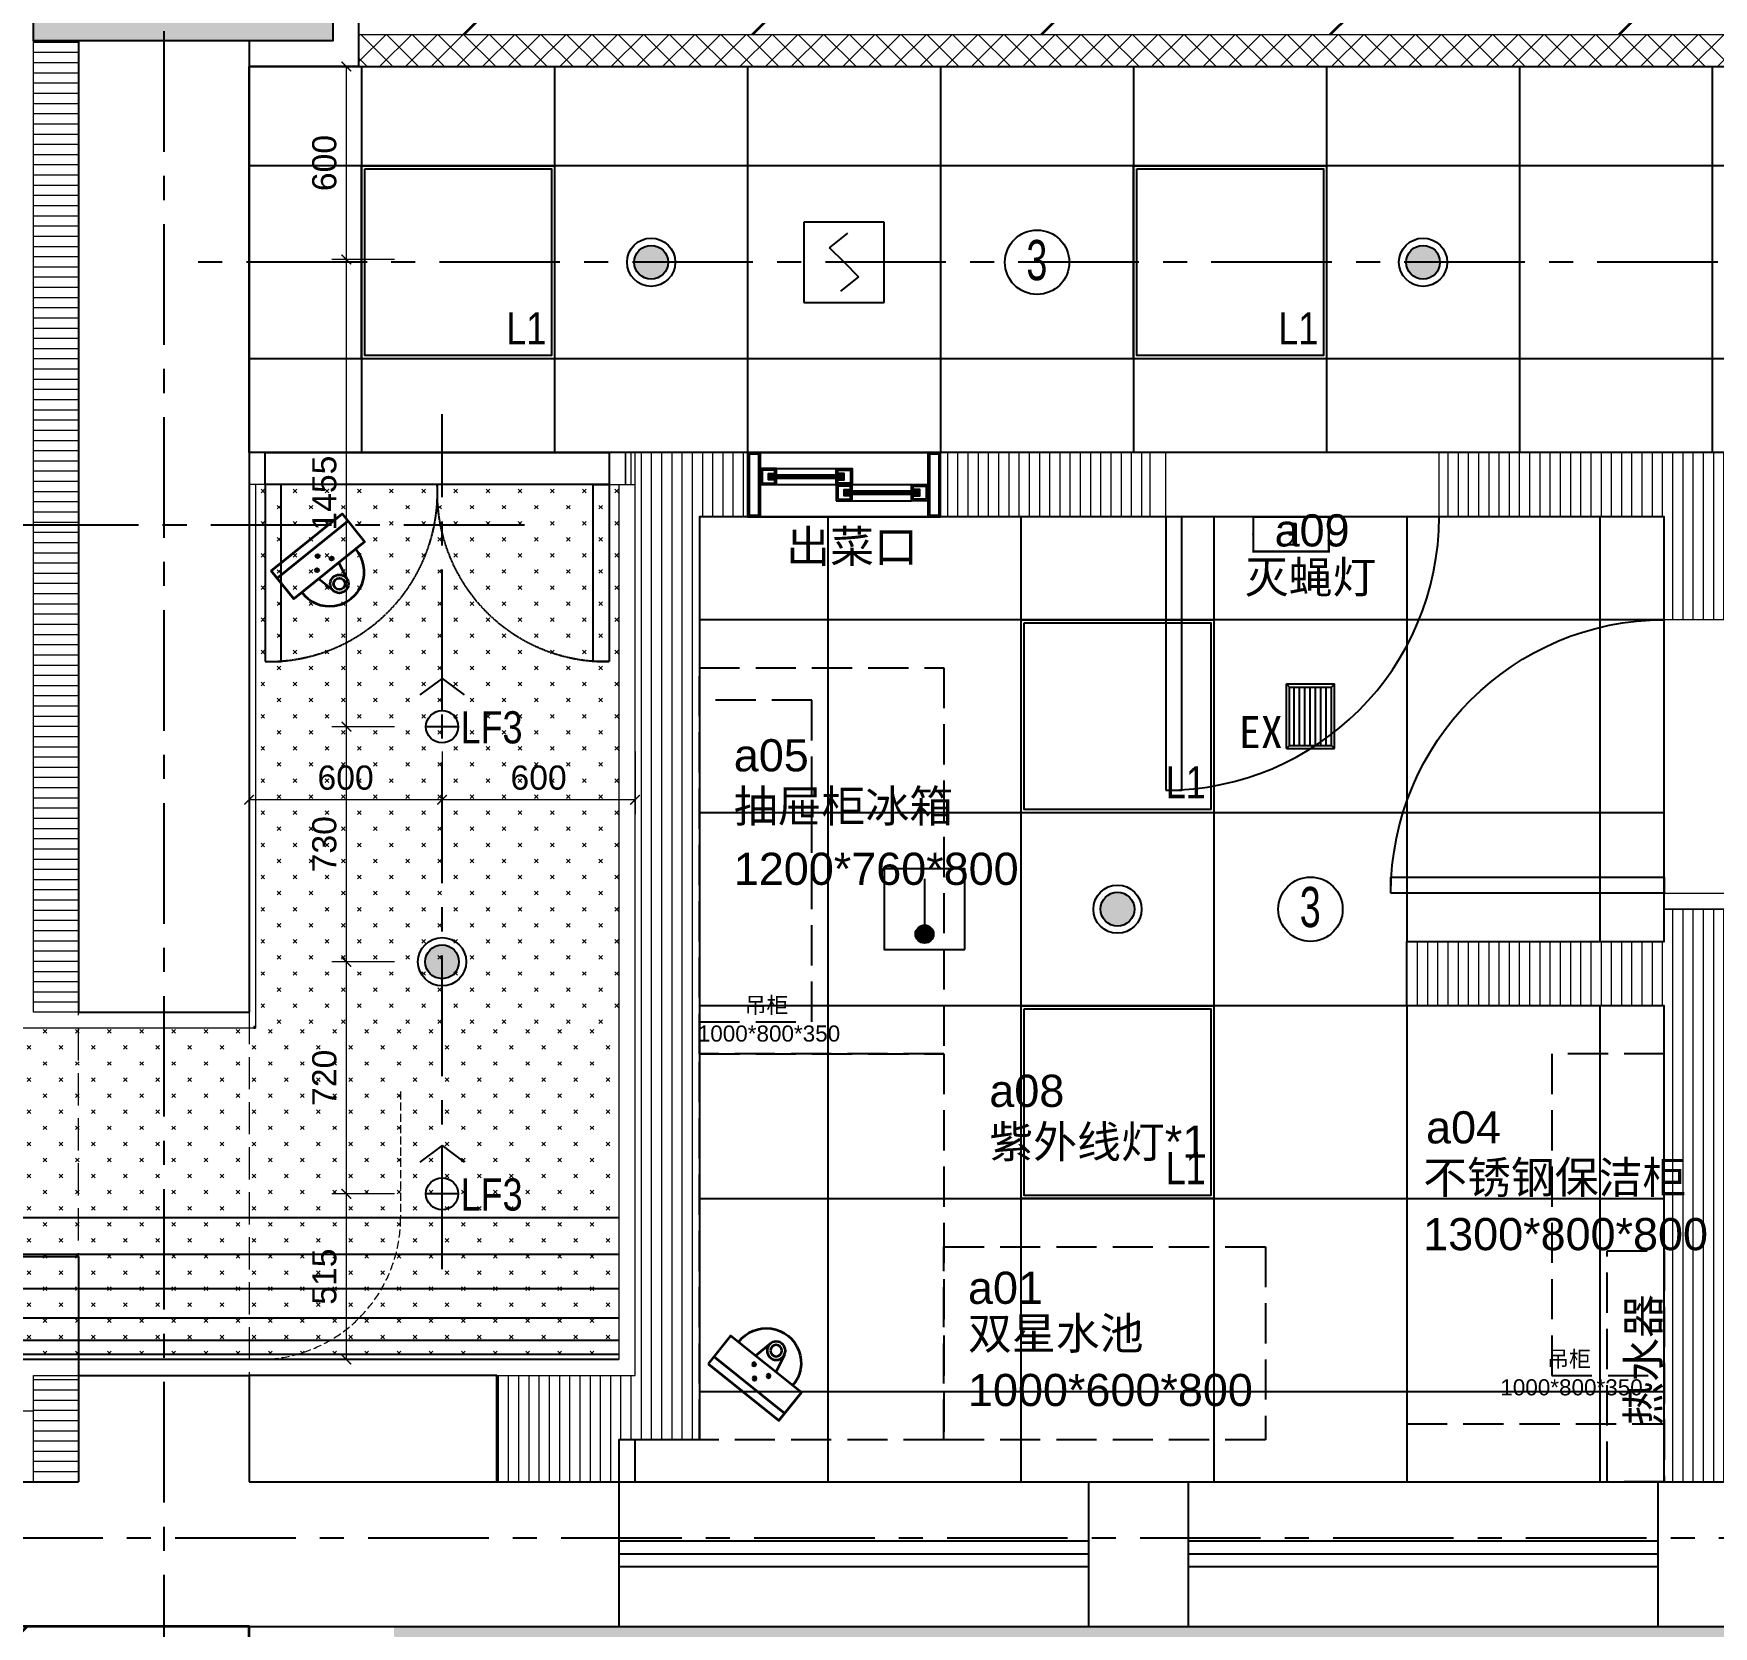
# Model space of a CAD drawing. Header units: millimetres. Extents: x -6033 to 120673, y -4970 to 90533.
# Drawn here: x 65960 to 71183, y 65940 to 70893 of the extents above; entities that cross this region are included whole.
import ezdxf
from ezdxf.enums import TextEntityAlignment as Align

# ---------------------------------------------------------------- set-up
doc = ezdxf.new("R2010")
doc.units = ezdxf.units.MM
for name, pattern in [('I-AR$0$CENTER', [2, 1.25, -0.25, 0.25, -0.25]), ('I-CEILING$0$CENTER', [2, 1.25, -0.25, 0.25, -0.25]), ('I-CEILING$0$DASH', [0.35, 0.25, -0.1]), ('I-PLAN$0$ACAD_ISO02W100', [15, 12, -3]), ('I-PLAN$0$CENTER', [2, 1.25, -0.25, 0.25, -0.25]), ('I-PLAN$0$DASH', [0.35, 0.25, -0.1]), ('I-PLAN$0$I-PLAN$0$DASH', [0.35, 0.25, -0.1])]:
    doc.linetypes.add(name, pattern=pattern)
doc.layers.get('DefPoints').update_dxf_attribs({"color": 250})
for name, color, linetype, lineweight in [('_ACM-A-ANNO-DIMS-b', 2, 'Continuous', 18), ('I-AR$0$GZET_COL_GRID_1-200_轴线', 8, 'I-AR$0$CENTER', 25), ('I-AR$0$I-SCOPE', 252, 'Continuous', 35), ('I-CEILING$0$_ACM-A-DETL', 7, 'Continuous', 9), ('I-CEILING$0$_ACM-A-HACH', 251, 'Continuous', 9), ('I-CEILING$0$_ACM-E-EQMT-SECT', 3, 'Continuous', 35), ('I-PLAN$0$_ACM-A-WALL-HACH', 251, 'Continuous', 9), ('I-PLAN$0$I-PL-WALL-FHINISH', 73, 'Continuous', 13), ('I-PLAN$0$I-WALL', 6, 'Continuous', 13)]:
    doc.layers.add(name, color=color, linetype=linetype, lineweight=lineweight)
for name, color, linetype in [('I-AR$0$1-窗', 2, 'Continuous'), ('I-AR$0$9-填充', 8, 'Continuous'), ('I-AR$0$A-LOL061W1', 252, 'Continuous'), ('I-AR$0$D-BASE-INTWALL', 1, 'Continuous'), ('I-AR$0$D-BASE-WALL', 4, 'Continuous'), ('I-AR$0$I-stairs', 2, 'Continuous'), ('I-CEILING$0$0-LIGHT-RC', 1, 'Continuous'), ('I-CEILING$0$0-LIGHT-TXT', 90, 'Continuous'), ('I-CEILING$0$EQUIP-消防', 3, 'Continuous'), ('I-CEILING$0$EQUIP_喷头', 90, 'Continuous'), ('I-CEILING$0$I-GRID', 252, 'I-CEILING$0$CENTER'), ('I-CEILING$0$I-RCP', 2, 'Continuous'), ('I-CEILING$0$I-RCP-AIR', 64, 'Continuous'), ('I-CEILING$0$I-RCP-REF', 3, 'Continuous'), ('I-CEILING$0$RC-Hatch【天花填充】', 251, 'Continuous'), ('I-PLAN$0$I-GRID', 252, 'I-PLAN$0$CENTER'), ('I-PLAN$0$I-PL-FURN', 1, 'I-PLAN$0$DASH'), ('I-PLAN$0$I-PLAN$0$I-PL-FURN', 1, 'I-PLAN$0$I-PLAN$0$DASH'), ('I-PLAN$0$I—平面—门', 1, 'Continuous'), ('I-PLAN$0$L-ELEV-MARK', 253, 'Continuous')]:
    doc.layers.add(name, color=color, linetype=linetype)
doc.styles.add('_ACM-G-NOTES', font='arial.ttf')
doc.styles.add('I-CEILING$0$1层应急疏散照明平面图$0$_TEL_DIM', font='SIMPLEX', dxfattribs={"width": 0.8, "height": 3.5, "bigfont": 'HZTXT'})
doc.styles.add('I-CEILING$0$_TEL_ATTDEF', font='GBENOR', dxfattribs={"width": 0.8, "height": 3, "bigfont": 'GBCBIG'})
doc.styles.add('I-CEILING$0$hztxt', font='ROS.shx', dxfattribs={"width": 0.7, "bigfont": 'HZTXT.shx'})
doc.styles.add('I-CEILING$0$I-CEILING$0$ar', font='arial.ttf', dxfattribs={"width": 0.8})
doc.styles.add('I-CEILING$0$Standard', font='arial.ttf')
doc.styles.add('I-CEILING$0$黑体', font='simhei.ttf', dxfattribs={"height": 600})
doc.styles.add('I-PLAN$0$Arial', font='ARIALUNI.ttf')
doc.styles.add('I-PLAN$0$I-PLAN$0$Arial', font='ARIALUNI.ttf')
doc.dimstyles.new('_ACM-DIM-A_30', dxfattribs={"dimscale": 30, "dimtxt": 2.5, "dimasz": 1, "dimexe": 1.5, "dimexo": 1, "dimgap": 1, "dimtad": 1, "dimdec": 0, "dimrnd": 5, "dimzin": 1, "dimdsep": 46, "dimtxsty": '_ACM-G-NOTES', "dimblk": 'ARCHTICK', "dimcen": 2.5, "dimclrd": 256, "dimclre": 256, "dimclrt": 256, "dimadec": 3, "dimazin": 0, "dimtfac": 1, "dimtdec": 0, "dimtix": 1, "dimtmove": 0, "dimatfit": 3, "dimldrblk": 'DOTSMALL', "dimfxl": 5, "dimfxlon": 1, "dimlwd": 18, "dimlwe": 18, "dimarcsym": 0})

# ---------------------------------------------------------------- blocks, each defined once
blk = doc.blocks.new('I-AR$0$chuanghu1')
for p, q in [((0, 3230), (450, 3230)), ((0, 1770), (450, 1770)), ((0, 1460), (450, 1460)), ((0, 0), (450, 0))]:
    blk.add_line(p, q)
at = {"layer": 'I-AR$0$1-窗'}
for p, q in [((185, 3230), (185, 1770)), ((225, 3230), (225, 1770)), ((265, 3230), (265, 1770)), ((185, 1460), (185, 0)), ((225, 1460), (225, 0)), ((265, 1460), (265, 0))]:
    blk.add_line(p, q, dxfattribs=at)
blk = doc.blocks.new('I-AR$0$海龙_1211170131')
at = {"layer": 'I-AR$0$GZET_COL_GRID_1-200_轴线', "ltscale": 300}
for p, q in [((66140, 86275), (66140, 59995)), ((-2225, 65990), (116415, 65990))]:
    blk.add_line(p, q, dxfattribs=at)
blk = doc.blocks.new('I-AR')
at = {"layer": 'I-AR$0$9-填充'}
h = blk.add_hatch(dxfattribs=at)
h.set_pattern_fill('GRASS', color=256, scale=20)
h.set_pattern_definition([(90, (-273251.65, 190733.45), (-359.21024, 359.21024), [95.25, -623.1705]), (45, (-273251.65, 190733.45), (-359.21024, 359.21024), [95.25, -412.75]), (135, (-273251.65, 190733.45), (-359.21024, -359.21024), [95.25, -412.75])])
edge = h.paths.add_edge_path()
edge.add_line((96200, 65940), (67080, 65940))
edge.add_line((67080, 65940), (67098.6, 65404.4))
edge.add_arc((66800.6, 58350.8), 7059.9, 59.55584, 87.58101, ccw=False)
edge.add_arc((66906.5, 58690.4), 6713.9, -7.21528, 58.86646, ccw=False)
edge.add_arc((66662.1, 58632.8), 6949.7, 311.20338, 353.50924, ccw=False)
edge.add_line((71240.1, 53404), (71240.1, 51864.2))
edge.add_arc((67179.4, 51841.1), 4060.7, -50.8069, 0.3254, ccw=False)
edge.add_arc((73234.3, 55945.4), 8047, 244.30739, 262.38101)
edge.add_arc((72594.4, 52652.3), 4702.3, 264.7896, 298.7985)
edge.add_arc((72620.9, 53741.8), 5670.9, 293.2518, 330.6093)
edge.add_arc((73250.8, 52752), 4669.2, 337.4147, 357.6495)
edge.add_arc((84681.6, 51782.8), 6810, 142.38646, 173.4424, ccw=False)
edge.add_arc((84374.3, 52142.9), 6347.7, 93.15543, 143.26832, ccw=False)
edge.add_arc((84659, 52466.3), 6047.9, 43.87324, 96.0179, ccw=False)
edge.add_arc((84453.3, 51889.9), 6601.3, -39.79964, 46.24277, ccw=False)
edge.add_arc((81977.6, 54545.9), 10213.6, 299.35774, 317.64212, ccw=False)
edge.add_arc((89994.8, 40495.1), 5964.1, 120.30887, 149.04958)
edge.add_arc((87881.4, 41845.8), 3457.6, 150.2341, 180.1544)
edge.add_arc((85724.1, 42303.9), 1381.8, 199.7699, 246.5201)
edge.add_arc((82877.2, 37779.2), 3985.3, -35.3096, 54.8164, ccw=False)
edge.add_arc((80299.1, 40760.9), 7869.3, 301.87336, 317.80806, ccw=False)
edge.add_arc((84638.8, 33541.6), 567.3, 108.97, 192.3597)
edge.add_arc((84831.7, 33583.9), 764.8, 192.3597, 228.2217)
edge.add_arc((87824.9, 35942), 4565.6, 219.8972, 247.6208)
edge.add_arc((89768.5, 40705.2), 9710.1, 247.71727, 260.93678)
edge.add_arc((85123.5, 20762.4), 10812.5, 51.71832, 73.25432, ccw=False)
edge.add_arc((87587.8, 24098.7), 6668.2, 6.6977, 50.5793, ccw=False)
edge.add_line((94210.5, 24876.4), (96200, 24876.4))
edge.add_line((96200, 24876.4), (96200, 65940))
h.paths.add_polyline_path([(79188.2, 58194.7), (76733.9, 58362.1), (76901.3, 60816.4), (79355.6, 60649)], flags=16)
h.paths.add_polyline_path([(78974.4, 58439.8), (76979, 58575.9), (77115.1, 60571.3), (79110.5, 60435.2)], flags=0)
at = {"layer": 'I-AR$0$A-LOL061W1'}
blk.add_hatch(color=256, dxfattribs=at).paths.add_polyline_path([(66630, 70870), (66890, 70870), (66890, 71570), (66630, 71570), (66100, 71570), (65960, 71570), (65960, 70870), (66100, 70870)])
at = {"layer": 'I-AR$0$I-SCOPE'}
h = blk.add_hatch(dxfattribs=at)
h.set_pattern_fill('ANSI31', color=256, scale=200)
h.paths.add_polyline_path([(63300, 72640), (66630, 72640), (66630, 70889.4), (90600, 70890), (90600, 66390), (96650, 66390), (96650, 24876.4), (18340, 24876.4), (18340, 66390), (48090, 66390), (48090, 72640), (51400, 72640), (51400, 72649.9), (52869.5, 72649.9), (52869.5, 72640), (55240, 72640), (55240, 72790), (59460, 72790), (59460, 72640), (61830.5, 72640), (61830.5, 72649.9), (63300, 72649.9)], flags=16)
h.paths.add_polyline_path([(7330, 0), (7330, -1770), (11180, -1770), (11180, 0), (18450, 0), (18450, 2900), (27550, 2900), (27550, 18090), (37037.3, 18090), (37037.3, 17350), (96200, 17350), (96200, 18120), (114640, 18120), (114640, 84500), (0, 84500), (0, 0)])
h = blk.add_hatch(dxfattribs=at)
h.set_pattern_fill('ANSI31', color=256, scale=200)
h.paths.add_polyline_path([(63815, 63540), (65135, 63540), (65135, 62410), (66630, 62410), (66630, 65940), (63815, 65940)])
at = {"layer": 'I-AR$0$D-BASE-INTWALL'}
blk.add_lwpolyline([(66630, 71650), (66970, 71650), (66970, 70790), (66630, 70790)], dxfattribs=at)
at = {"layer": 'I-AR$0$D-BASE-WALL'}
for p, q in [((66100, 70870), (66100, 67850)), ((66630, 70870), (66100, 70870)), ((66630, 70870), (66630, 67850)), ((66100, 67850), (66630, 67850)), ((66100, 66720), (66630, 66720)), ((66100, 66720), (66100, 66390)), ((67400, 66720), (66630, 66720)), ((66630, 66720), (66630, 66390)), ((67400, 66390), (67400, 66720)), ((64615, 66390), (66100, 66390)), ((66630, 66390), (96120, 66390)), ((64615, 65940), (96200, 65940)), ((66630, 65940), (66630, 62410))]:
    blk.add_line(p, q, dxfattribs=at)
for points in [[(66100, 70870), (65960, 70870), (65960, 71570), (66100, 71570)], [(66630, 71570), (66890, 71570), (66890, 70870), (66630, 70870)]]:
    blk.add_lwpolyline(points, dxfattribs=at)
at = {"layer": 'I-AR$0$I-SCOPE'}
blk.add_lwpolyline([(63815, 63540), (65135, 63540), (65135, 62410), (66630, 62410), (66630, 65940), (63815, 65940)], close=True, dxfattribs=at)
at = {"layer": 'I-AR$0$I-stairs'}
blk.add_line((48630, 67090), (66100, 67090), dxfattribs=at)
blk.add_lwpolyline([(66100, 67090), (66100, 66720)], dxfattribs=at)
at = {"layer": 'I-AR$0$D-BASE-WALL', "rotation": 270}
blk.add_blockref('I-AR$0$chuanghu1', (67780, 66390), dxfattribs=at)
at = {"layer": 'I-AR$0$GZET_COL_GRID_1-200_轴线'}
blk.add_blockref('I-AR$0$海龙_1211170131', (225, 225), dxfattribs=at)
blk = doc.blocks.new('I-PLAN$0$A$C3849a8ba')
at = {"layer": 'I-PLAN$0$I-PL-WALL-FHINISH'}
blk.add_lwpolyline([(0, -200), (50, -200), (50, 0), (0, 0)], close=True, dxfattribs=at)
at = {"layer": 'I-PLAN$0$I—平面—门'}
blk.add_lwpolyline([(50, -1050), (100, -1050), (100, -200), (50, -200)], close=True, dxfattribs=at)
at = {"layer": 'I-PLAN$0$L-ELEV-MARK'}
blk.add_arc((50, -200), 850, 270, 0, dxfattribs=at)
blk = doc.blocks.new('I-PLAN$0$K_0106232141')
at = {"layer": 'I-PLAN$0$I-PL-FURN', "linetype": 'ByBlock', "ltscale": 62}
h = blk.add_hatch(dxfattribs=at)
h.set_pattern_fill('玻璃截面', color=8, scale=10)
h.set_pattern_definition([(135.545657, (-1830, -77.47619), (-539.999994128, 530.00000522), [7.07139, -1477.92019]), (45, (-1840, -77.476), (20, 10), [7.00372, -21.28055]), (135.545657, (-1840, -77.47619), (-539.999994128, 530.00000522), [7.07139, -1477.92019]), (45, (-1850, -77.476), (20, 10), [7.00372, -21.28055])])
h.paths.add_polyline_path([(-224, -80), (-11, -80), (-10, -79), (-10, -71), (-11, -70), (-224, -70), (-225, -71), (-225, -79)])
h = blk.add_hatch(dxfattribs=at)
h.set_pattern_fill('玻璃截面', color=8, scale=10)
h.set_pattern_definition([(135.545657, (-1595, -127.47619), (-539.999994128, 530.00000522), [7.07139, -1477.92019]), (45, (-1605, -127.476), (20, 10), [7.00372, -21.28055]), (135.545657, (-1605, -127.47619), (-539.999994128, 530.00000522), [7.07139, -1477.92019]), (45, (-1615, -127.476), (20, 10), [7.00372, -21.28055])])
h.paths.add_polyline_path([(11, -130), (224, -130), (225, -129), (225, -121), (224, -120), (11, -120), (10, -121), (10, -129)])
at = {"layer": 'I-PLAN$0$I-PL-FURN', "color": 8, "linetype": 'ByBlock', "ltscale": 62}
for p, q in [((-260, 0), (260, 0)), ((-210, -50), (-25, -50)), ((-225, -80), (-230, -70)), ((-230, -80), (-225, -70)), ((-225, -71), (-10, -71)), ((-225, -79), (-10, -79)), ((-210, -100), (-25, -100)), ((-5, -80), (-10, -70)), ((-10, -80), (-5, -70)), ((25, -100), (210, -100)), ((10, -130), (5, -120)), ((5, -130), (10, -120)), ((10, -121), (225, -121)), ((10, -129), (225, -129)), ((25, -150), (210, -150)), ((230, -130), (225, -120)), ((225, -130), (230, -120)), ((-260, -200), (260, -200))]:
    blk.add_line(p, q, dxfattribs=at)
for points in [[(-300, -200), (-260, -200), (-260, 0), (-300, 0)], [(-295, -195), (-265, -195), (-265, -5), (-295, -5)], [(-260, -100), (-210, -100), (-210, -80), (-230, -80), (-230, -70), (-210, -70), (-210, -50), (-260, -50)], [(25, -100), (-25, -100), (-25, -80), (-5, -80), (-5, -70), (-25, -70), (-25, -50), (25, -50)], [(260, -200), (300, -200), (300, 0), (260, 0)], [(265, -195), (295, -195), (295, -5), (265, -5)], [(-255, -95), (-215, -95), (-215, -85), (-235, -85), (-235, -65), (-215, -65), (-215, -55), (-255, -55)], [(-230, -80), (-225, -80), (-225, -70), (-230, -70)], [(-224, -80), (-11, -80), (-10, -79), (-10, -71), (-11, -70), (-224, -70), (-225, -71), (-225, -79)], [(-25, -150), (25, -150), (25, -130), (5, -130), (5, -120), (25, -120), (25, -100), (-25, -100)], [(20, -95), (-20, -95), (-20, -85), (0, -85), (0, -65), (-20, -65), (-20, -55), (20, -55)], [(-5, -80), (-10, -80), (-10, -70), (-5, -70)], [(260, -150), (210, -150), (210, -130), (230, -130), (230, -120), (210, -120), (210, -100), (260, -100)], [(-20, -145), (20, -145), (20, -135), (0, -135), (0, -115), (20, -115), (20, -105), (-20, -105)], [(5, -130), (10, -130), (10, -120), (5, -120)], [(11, -130), (224, -130), (225, -129), (225, -121), (224, -120), (11, -120), (10, -121), (10, -129)], [(255, -145), (215, -145), (215, -135), (235, -135), (235, -115), (215, -115), (215, -105), (255, -105)], [(230, -130), (225, -130), (225, -120), (230, -120)]]:
    blk.add_lwpolyline(points, close=True, dxfattribs=at)
blk = doc.blocks.new('I-PLAN')
at = {"layer": 'I-PLAN$0$_ACM-A-WALL-HACH'}
h = blk.add_hatch(dxfattribs=at)
h.set_pattern_fill('多孔材料', color=256, scale=20, pattern_type=2)
h.set_pattern_definition([(45, (136296.48, -6509.47), (-40.00004, 40.00004), []), (135, (136296.48, -6509.47), (-40.00004, -40.00004), [])])
h.paths.add_polyline_path([(85280, 70890), (85280, 70790), (66970, 70790), (66970, 70890)])
h = blk.add_hatch(dxfattribs=at)
h.set_pattern_fill('ANSI31', color=256, scale=10, angle=45)
h.paths.add_polyline_path([(88260, 70790), (88260, 70890), (88030, 70890), (88030, 70790), (88230, 70790)], flags=17)
h.paths.add_polyline_path([(79671.5, 69390), (78155, 69390), (78155, 68990), (77955, 68990), (77955, 69590), (79671.5, 69590)], flags=17)
h.paths.add_polyline_path([(80271.5, 69390), (80271.5, 69590), (80780, 69590), (80780, 68990), (80580, 68990), (80580, 69390)], flags=17)
h.paths.add_polyline_path([(74580, 69590), (73930, 69590), (73930, 69390), (74580, 69390)])
h.paths.add_polyline_path([(68780, 69590), (69430, 69590), (69430, 69390), (68780, 69390)])
h.paths.add_polyline_path([(87280, 66490), (87480, 66490), (87480, 66390), (87280, 66390)])
h.paths.add_polyline_path([(82180, 68990), (82180, 69390), (84230, 69390), (84230, 66490), (84430, 66490), (84430, 69390), (85280, 69390), (85280, 69590), (81980, 69590), (81980, 68990)])
h.paths.add_polyline_path([(87480, 67390), (87480, 69390), (88280, 69390), (88280, 69590), (88080, 69590), (86480, 69590), (86480, 69390), (87280, 69390), (87280, 67390)], flags=17)
h.paths.add_polyline_path([(72130, 68170), (72130, 66490), (72330, 66490), (72330, 67870), (73130, 67870), (73130, 68070), (72330, 68070), (72330, 68170)])
h.paths.add_polyline_path([(71230, 68170), (71230, 66390), (71030, 66390), (71030, 67870), (70230, 67870), (70230, 68070), (71030, 68070), (71030, 68170)])
h.paths.add_polyline_path([(72130, 69070), (72330, 69070), (72330, 69390), (73030, 69390), (73030, 69590), (72130, 69590)])
h.paths.add_polyline_path([(71230, 69070), (71030, 69070), (71030, 69390), (70330, 69390), (70330, 69590), (71230, 69590)])
h.paths.add_polyline_path([(67800, 69490), (67830, 69490), (67830, 69590), (67800, 69590)], flags=17)
h.paths.add_polyline_path([(76755, 69590), (75180, 69590), (75180, 69390), (75330, 69390), (75330, 66390), (75530, 66390), (75530, 69390), (76555, 69390), (76555, 68990), (76755, 68990)])
h.paths.add_polyline_path([(68180, 69590), (68180, 69390), (68030, 69390), (68030, 66520), (67780, 66520), (67780, 66390), (67400, 66390), (67400, 66720), (67830, 66720), (67830, 69590)])
edge = h.paths.add_edge_path()
edge.add_line((89860, 70890), (88860, 70890))
edge.add_line((75530, 66520), (84230, 66520))
edge.add_line((75530, 66720), (84230, 66720))
h = blk.add_hatch(dxfattribs=at)
h.set_pattern_fill('ANSI31', color=256, scale=10, angle=135)
h.paths.add_polyline_path([(65960, 70870), (66100, 70870), (66100, 67850), (65960, 67850)])
h = blk.add_hatch(dxfattribs=at)
h.set_pattern_fill('ANSI31', color=256, scale=10, angle=135)
h.set_pattern_definition([(180, (0, -1460), (-4e-15, -31.75), [])])
h.paths.add_polyline_path([(65960, 66720), (66100, 66720), (66100, 66390), (65960, 66390)])
at = {"layer": 'I-PLAN$0$I-GRID', "ltscale": 300}
blk.add_lwpolyline([(47311.1, 69365), (67518.9, 69365)], dxfattribs=at)
at = {"layer": 'I-PLAN$0$I-PL-FURN', "ltscale": 500}
for points in [[(68030, 67720), (68030, 68920), (68790, 68920), (68790, 67720)], [(68030, 67820), (68380, 67820), (68380, 68820), (68030, 68820)], [(71030, 67870), (70230, 67870), (70230, 66570), (71030, 66570)], [(68030, 66520), (68030, 67720), (68790, 67720), (68790, 66520)], [(70680, 66720), (71030, 66720), (71030, 67720), (70680, 67720)], [(69790, 67120), (69790, 66520), (68790, 66520), (68790, 67120)]]:
    blk.add_lwpolyline(points, close=True, dxfattribs=at)
at = {"layer": 'I-PLAN$0$I-PL-WALL-FHINISH'}
for points in [[(66630, 69590), (66680, 69590), (66680, 69490), (66630, 69490)], [(67800, 69590), (67750, 69590), (67750, 69490), (67800, 69490)], [(66645, 67800), (66650, 67800), (66650, 67805), (66645, 67805)]]:
    blk.add_lwpolyline(points, close=True, dxfattribs=at)
for points in [[(67800, 69590), (67830, 69590)], [(66650, 69490), (66650, 67800), (65910, 67800)]]:
    blk.add_lwpolyline(points, dxfattribs=at)
blk.add_lwpolyline([(67780, 69490), (67780, 66770), (65900.1, 66770), (65900.1, 66760), (65896.1, 66760, -0.262247), (65893.1, 66756.4), (65893.1, 66754, 0.824383), (65892.1, 66748.1, -0.186128), (65883.5, 66719.8, 0.282378), (65883, 66707.5, 0.636149), (65885, 66700.4, 0.284819), (65885, 66676.5, 0.623496), (65883, 66671.8, -0.37825), (65880, 66667), (65880, 66610), (65960, 66610)], format="xyb", dxfattribs=at)
at = {"layer": 'I-PLAN$0$I-PLAN$0$I-PL-FURN', "ltscale": 500}
blk.add_lwpolyline([(70852, 67108.2), (71030, 67108.2), (71030, 66390), (70852, 66390)], close=True, dxfattribs=at)
at = {"layer": 'I-PLAN$0$I-WALL'}
for points in [[(85280, 70890), (85280, 70790), (66970, 70790), (66970, 70890), (85280, 70890)], [(67780, 66520), (67780, 66390), (67400, 66390), (67400, 66720), (67830, 66720), (67830, 69590), (68180, 69590)], [(68180, 69590), (68180, 69390)], [(71230, 69070), (71030, 69070), (71030, 69390), (70330, 69390), (70330, 69590), (71230, 69590), (71230, 69070)], [(68180, 69390), (68030, 69390), (68030, 66520), (67780, 66520)], [(71230, 68170), (71230, 66390), (71030, 66390), (71030, 67870), (70230, 67870), (70230, 68070), (71030, 68070), (71030, 68170), (71230, 68170)]]:
    blk.add_lwpolyline(points, dxfattribs=at)
for points in [[(65960, 70870), (66100, 70870), (66100, 67850), (65960, 67850)], [(67800, 69490), (67830, 69490), (67830, 69590), (67800, 69590)], [(68780, 69590), (69430, 69590), (69430, 69390), (68780, 69390)], [(65960, 66720), (66100, 66720), (66100, 66390), (65960, 66390)]]:
    blk.add_lwpolyline(points, close=True, dxfattribs=at)
at = {"layer": 'I-PLAN$0$I-WALL', "color": 8, "linetype": 'I-PLAN$0$DASH', "ltscale": 400}
blk.add_lwpolyline([(66100, 67850), (66630, 67850), (66630, 66720), (66100, 66720)], close=True, dxfattribs=at)
at = {"layer": 'I-PLAN$0$I—平面—门'}
for points in [[(66680, 68940), (66730, 68940), (66730, 69490), (66680, 69490)], [(67750, 68940), (67700, 68940), (67700, 69490), (67750, 69490)]]:
    blk.add_lwpolyline(points, close=True, dxfattribs=at)
at = {"layer": 'I-PLAN$0$I—平面—门', "color": 252, "linetype": 'I-PLAN$0$DASH', "ltscale": 5}
for centre, start, end in [((66690.3, 69465.2), 268.8804, 2.7037), ((67739.7, 69465.2), 177.2963, 271.1196)]:
    blk.add_arc(centre, 525.3, start, end, dxfattribs=at)
blk.add_blockref('I-PLAN$0$A$C3849a8ba', (69430, 69590))
at = {"xscale": -1, "rotation": 270}
blk.add_blockref('I-PLAN$0$A$C3849a8ba', (71230, 68170), dxfattribs=at)
at = {"layer": 'I-PLAN$0$I-PL-FURN', "linetype": 'ByBlock'}
blk.add_blockref('I-PLAN$0$K_0106232141', (68480, 69590), dxfattribs=at)
at = {"layer": 'I-PLAN$0$I-PL-FURN', "linetype": 'I-PLAN$0$ACAD_ISO02W100', "attachment_point": 1, "style": 'I-PLAN$0$Arial'}
for s, insert, char_height, width in [('{\\fArial Unicode MS|b0|i0|c134|p34;出菜口}', (68300, 69347.9), 100, 151170.167), ('{\\fArial Unicode MS|b0|i0|c134|p34;a09\\P}', (69818.5, 69397.9), 100, 302840.333), ('灭蝇灯', (69725.5, 69252.6), 100, 151170.167), ('a05', (68137.1, 68698.6), 100, 151170.167), ('抽屉柜冰箱', (68137.1, 68540.4), 100, 151170.167), ('1200*760*800', (68137.1, 68345.6), 100, 151170.167), ('吊柜', (68170.5, 67896.6), 50, 75585.083), ('1000*800*350', (68025, 67808.4), 50, 75585.083), ('a08', (68931.5, 67655.3), 100, 151170.167), ('a04', (70289.4, 67541.8), 100, 151170.167), ('紫外线灯*1', (68931.5, 67497), 100, 151170.167), ('不锈钢保洁柜', (70280.3, 67386.2), 100, 151170.167), ('1300*800*800', (70280.3, 67209.7), 100, 151170.167), ('{\\fArial Unicode MS|b0|i0|c134|p34;a01\\P}', (68865.2, 67042.9), 100, 302840.333), ('双星水池', (68865.2, 66901.5), 100, 151170.167), ('吊柜', (70665.7, 66796.6), 50, 75585.083), ('1000*600*800', (68865.2, 66725.1), 100, 151170.167), ('1000*800*350', (70520.2, 66708.4), 50, 75585.083)]:
    blk.add_mtext(s, dxfattribs=dict(at, insert=insert, char_height=char_height, width=width))
at = {"layer": 'I-PLAN$0$I-PLAN$0$I-PL-FURN', "ltscale": 500, "insert": (70914.5, 66564), "char_height": 100, "attachment_point": 1, "rotation": 90, "style": 'I-PLAN$0$I-PLAN$0$Arial'}
blk.add_mtext_dynamic_manual_height_columns('热水器', width=151170.167, gutter_width=500, heights=[109.5], dxfattribs=at)
blk = doc.blocks.new('I-CEILING$0$A$C9c5a774d')
at = {"layer": 'I-CEILING$0$0-LIGHT-RC'}
for points in [[(0, 600), (600, 600), (600, 0), (0, 0)], [(10, 590), (590, 590), (590, 10), (10, 10)]]:
    blk.add_lwpolyline(points, close=True, dxfattribs=at)
at = {"layer": 'I-CEILING$0$0-LIGHT-TXT', "style": 'I-CEILING$0$I-CEILING$0$ar', "width": 0.8}
blk.add_text('L1', height=100, dxfattribs=at).set_placement((449.9, 44.6))
blk = doc.blocks.new('*U679')
blk.add_blockref('I-CEILING$0$A$C9c5a774d', (-300, -300))
blk = doc.blocks.new('*U680')
at = {"layer": 'I-CEILING$0$I-RCP', "color": 0, "linetype": 'ByBlock', "lineweight": -2, "transparency": 16777216}
blk.add_blockref('*U679', (0, 0), dxfattribs=at)
blk = doc.blocks.new('I-CEILING$0$K_09291619781205193186')
at = {"layer": 'I-CEILING$0$0-LIGHT-RC'}
for p, q in [((0, 150), (-69.1, 98.8)), ((0, 50), (0, 150)), ((0, 150), (69.1, 98.8)), ((50, 0), (-50, 0))]:
    blk.add_line(p, q, dxfattribs=at)
blk.add_circle((0, 0), 50, dxfattribs=at)
at = {"layer": 'I-CEILING$0$0-LIGHT-TXT', "style": 'I-CEILING$0$I-CEILING$0$ar', "width": 0.8}
blk.add_text('LF3', height=100, dxfattribs=at).set_placement((57.6, -52))
blk = doc.blocks.new('I-CEILING$0$$风口$00000137')
for p, q in [((-110.7, 89.6), (110.7, 89.6)), ((-110.7, 89.6), (-110.7, -89.6)), ((-110.7, 89.6), (-99.9, 78.9)), ((-110.7, 78.9), (-110.7, 78.9)), ((-99.9, 78.9), (99.9, 78.9)), ((-99.9, 78.9), (-99.9, -78.9)), ((-99.9, 78.9), (-99.9, -78.9)), ((-99.9, 60.8), (99.9, 60.8)), ((110.7, 89.6), (99.9, 78.9)), ((99.9, 78.9), (99.9, -78.9)), ((110.7, 89.6), (110.7, -89.6)), ((-99.9, 40.9), (99.9, 40.9)), ((-99.9, 21.1), (99.9, 21.1)), ((-99.9, 1.2), (99.9, 1.2)), ((-99.9, -18.7), (99.9, -18.7)), ((-99.9, -38.6), (99.9, -38.6)), ((-110.7, -78.9), (-110.7, -78.9)), ((-99.9, -78.9), (-110.7, -89.6)), ((-110.7, -89.6), (110.7, -89.6)), ((-110.7, -89.6), (110.7, -89.6)), ((-99.9, -58.4), (99.9, -58.4)), ((-99.9, -78.9), (99.9, -78.9)), ((-99.9, -78.9), (99.9, -78.9)), ((99.9, -78.9), (110.7, -89.6))]:
    blk.add_line(p, q)
blk = doc.blocks.new('I-CEILING$0$R626')
for p, q in [((-250, 250), (-250, -250)), ((250, 250), (-250, 250)), ((250, -250), (250, 250)), ((-90, 90), (23, 180)), ((0, 0), (-90, 90)), ((0, 0), (90, -90)), ((90, -90), (-22, -180)), ((-250, -250), (250, -250))]:
    blk.add_line(p, q)
at = {"style": 'I-CEILING$0$Standard', "flags": 1}
blk.add_attdef('A', text='', height=0.009, dxfattribs=at).set_placement((0, 0), align=Align.MIDDLE_CENTER)
blk = doc.blocks.new('I-CEILING$0$海龍_09300082')
h = blk.add_hatch(color=256)
h.dxf.hatch_style = 1
h.paths.add_polyline_path([(-56, -405, 1), (56, -405, 1)])
blk.add_line((0, -62), (0, -349))
blk.add_lwpolyline([(250, -500), (250, 0), (-250, 0), (-250, -500)], close=True)
blk.add_circle((0, -405), 56.3)
at = {"style": 'I-CEILING$0$Standard', "flags": 1}
blk.add_attdef('A', text='', height=0.01, dxfattribs=at).set_placement((0, -250), align=Align.MIDDLE_CENTER)
blk = doc.blocks.new('I-CEILING$0$A$C81734cc7')
at = {"layer": 'I-CEILING$0$_ACM-A-DETL'}
h = blk.add_hatch(color=256, dxfattribs=at)
edge = h.paths.add_edge_path()
edge.add_arc((0, 0), 52.5, 0, 360)
for radius in [75, 52.5]:
    blk.add_circle((0, 0), radius)
blk = doc.blocks.new('I-CEILING$0$$equip_U$00000441(DESKTOP-CO1PE1H)')
blk.add_circle((0, 0), 0.4)
at = {"color": 1, "style": 'I-CEILING$0$hztxt', "width": 0.7}
blk.add_text('3', height=0.5, dxfattribs=at).set_placement((-0.003, 0.027), align=Align.MIDDLE)
blk = doc.blocks.new('I-CEILING$0$1层应急疏散照明平面图$0$$equip$00002534')
for p, q in [((-0.72, 0.66), (-0.72, 0)), ((0.72, 0.66), (-0.72, 0.66)), ((0.72, 0), (0.72, 0.66)), ((-0.72, 0), (0.72, 0))]:
    blk.add_line(p, q)
at = {"const_width": 0.04}
blk.add_lwpolyline([(-0.72, 0.66), (-0.72, 0), (0.72, 0), (0.72, 0.66), (-0.72, 0.66), (-0.72, 0)], dxfattribs=at)
for p in [(0, 0.66), (-0.72, 0.33), (0.72, 0.33), (0, 0)]:
    blk.add_point(p)
at = {"color": 7, "style": 'I-CEILING$0$1层应急疏散照明平面图$0$_TEL_DIM'}
blk.add_attdef('$TEXT$', text='', height=0.4, dxfattribs=at).set_placement((0, 0.33), align=Align.MIDDLE_CENTER)
at = {"color": 7, "style": 'I-CEILING$0$1层应急疏散照明平面图$0$_TEL_DIM', "flags": 1}
blk.add_attdef('A', text='', height=0.00002, dxfattribs=at).set_placement((0, 0), align=Align.MIDDLE_CENTER)
blk = doc.blocks.new('*U733')
at = {"color": 250}
for p, q in [((0, 1870), (0, 0)), ((113.9, 1870), (113.9, 0)), ((220, 1870), (220, 0)), ((311.1, 1870), (311.1, 0)), ((381.1, 1870), (381.1, 0)), ((425, 1870), (425, 0)), ((440, 1870), (440, 0))]:
    blk.add_line(p, q, dxfattribs=at)
blk = doc.blocks.new('I-CEILING$0$彩色半球摄像机')
for points in [[(-3.5, 14.8, 1), (7.2, 14.8, 1)], [(-32.5, -18.6, 1), (-21.8, -18.5, 1)], [(25.5, -18.6, 1), (36.2, -18.5, 1)]]:
    blk.add_hatch(color=256).paths.add_polyline_path(points)
for p, q in [((-139.3, 40.6), (142.9, 40.6)), ((-27.5, -100.9), (-40.5, -42)), ((28.2, -100.9), (41.2, -42))]:
    blk.add_line(p, q)
blk.add_lwpolyline([(-139.3, 69.8), (142.9, 69.8), (142.9, -42), (-139.3, -42)], close=True)
for centre, radius in [((1.8, 14.8), 5.37), ((-27.2, -18.5), 5.37), ((30.8, -18.5), 5.37), ((0.3, -94.7), 28.5), ((0.3, -94.7), 17.8)]:
    blk.add_circle(centre, radius)
blk.add_arc((0.3, -46.1), 107.7, 177.807, 2.193)
blk = doc.blocks.new('I-CEILING')
at = {"layer": 'I-CEILING$0$_ACM-A-HACH'}
h = blk.add_hatch(dxfattribs=at)
h.set_pattern_fill('石膏板', color=256, scale=20, pattern_type=2)
h.set_pattern_definition([(45, (16.99, 14.34), (-50, 50), [16, -54.71068]), (135, (128.304, 14.34), (-50, -50), [16, -54.71068])])
h.paths.add_polyline_path([(67780, 69490), (66650, 69490), (66649.9, 67805), (67780, 67805)])
h = blk.add_hatch(dxfattribs=at)
h.set_pattern_fill('石膏板', color=256, scale=20, pattern_type=2)
h.set_pattern_definition([(45, (66789.966, 68284.53), (-50, 50), [16, -54.7107]), (135, (66901.28, 68284.53), (-50, -50), [16, -54.7107])])
h.paths.add_polyline_path([(67780, 66770), (67780, 67800), (65910, 67800), (65910, 66770)])
at = {"layer": 'I-CEILING$0$RC-Hatch【天花填充】'}
h = blk.add_hatch(dxfattribs=at)
h.set_pattern_fill('_USER', color=256, scale=600, double=1, pattern_type=0)
h.set_pattern_definition([(0, (81980, 70481.47), (0, 600), []), (90, (81980, 70481.47), (-600, 4e-14), [])])
h.paths.add_polyline_path([(84430, 69390), (85280, 69390), (85280, 69590), (81980, 69590), (81980, 69090), (80780, 69090), (80780, 69590), (77955, 69590), (77955, 69090), (76755, 69090), (76755, 69590), (66630, 69590), (66630, 70790), (88030, 70790), (88030, 69590), (86480, 69590), (86480, 69390), (87280, 69390), (87280, 66390), (85430, 66390), (85430, 66490), (84430, 66490)])
h = blk.add_hatch(dxfattribs=at)
h.set_pattern_fill('_USER', color=256, scale=600, double=1, pattern_type=0)
h.set_pattern_definition([(0, (70230, 67870), (0, 600), []), (90, (70230, 67870), (-600, 4e-14), [])])
h.paths.add_polyline_path([(67780, 66390), (71030, 66390), (71030, 67870), (70230, 67870), (70230, 68070), (71030, 68070), (71030, 69390), (68030, 69390), (68030, 66520), (67780, 66520)])
at = {"layer": 'I-CEILING$0$_ACM-A-HACH', "linetype": 'I-CEILING$0$DASH', "ltscale": 100}
blk.add_lwpolyline([(67101.1, 67603.6), (67101.1, 67210, -0.414214), (66661.1, 66770, -2.414214)], format="xyb", dxfattribs=at)
at = {"layer": 'I-CEILING$0$_ACM-A-HACH'}
blk.add_lwpolyline([(67780, 67210), (65910, 67210)], dxfattribs=at)
at = {"layer": 'I-CEILING$0$I-GRID', "ltscale": 300}
for points in [[(88596.6, 70181.5), (66425.5, 70181.5)], [(67230, 67050.8), (67230, 69709.7)]]:
    blk.add_lwpolyline(points, dxfattribs=at)
at = {"layer": 'I-CEILING$0$I-RCP'}
for points in [[(84430, 69390), (85280, 69390), (85280, 69590), (81980, 69590), (81980, 69090), (80780, 69090), (80780, 69590), (77955, 69590), (77955, 69090), (76755, 69090), (76755, 69590), (66630, 69590), (66630, 70790), (88030, 70790), (88030, 69590), (86480, 69590), (86480, 69390), (87280, 69390), (87280, 66390), (85430, 66390), (85430, 66490), (84430, 66490), (84430, 69390)], [(67780, 66390), (71030, 66390), (71030, 67870), (70230, 67870), (70230, 68070), (71030, 68070), (71030, 69390), (68030, 69390), (68030, 66520), (67780, 66520), (67780, 66390)]]:
    blk.add_lwpolyline(points, dxfattribs=at)
blk.add_lwpolyline([(67750, 69490), (66680, 69490), (66680, 69590), (67750, 69590)], close=True, dxfattribs=at)
for name, p in [('I-CEILING$0$A$C9c5a774d', (66980, 69881.5)), ('I-CEILING$0$A$C9c5a774d', (69030, 68470)), ('I-CEILING$0$K_09291619781205193186', (67230, 68737.5)), ('I-CEILING$0$A$C9c5a774d', (69030, 67270)), ('I-CEILING$0$K_09291619781205193186', (67230, 67285))]:
    blk.add_blockref(name, p)
at = {"layer": 'I-CEILING$0$EQUIP-消防'}
for name, p, xscale, yscale, zscale in [('I-CEILING$0$R626', (68480, 70181.5), 0.5, 0.5, 0.5), ('I-CEILING$0$海龍_09300082', (68730, 68295), 0.4999999999999927, 0.4999999999999927, 0.4999999999999927)]:
    blk.add_blockref(name, p, dxfattribs=dict(at, xscale=xscale, yscale=yscale, zscale=zscale))
at = {"layer": 'I-CEILING$0$EQUIP_喷头'}
for p in [(67880, 70181.5), (70280, 70181.5), (69330, 68170), (67230, 68006.5)]:
    blk.add_blockref('I-CEILING$0$A$C81734cc7', p, dxfattribs=at)
at = {"layer": 'I-CEILING$0$I-RCP'}
blk.add_blockref('*U680', (69680, 70181.5), dxfattribs=at)
at = {"layer": 'I-CEILING$0$I-RCP', "rotation": 270}
blk.add_blockref('*U733', (65910, 67210), dxfattribs=at)
at = {"layer": 'I-CEILING$0$I-RCP-AIR', "xscale": 0.9090909090909091, "yscale": 0.8333333333333334, "rotation": 90}
blk.add_blockref('I-CEILING$0$$风口$00000137', (69930, 68770), dxfattribs=at)
at = {"layer": 'I-CEILING$0$I-RCP-REF', "color": 1, "linetype": 'Continuous'}
ref = blk.add_blockref('I-CEILING$0$$equip_U$00000441(DESKTOP-CO1PE1H)', (69080, 70181.5), dxfattribs=dict(at, xscale=249.9999999999999, yscale=249.9999999999999, zscale=249.9999999999999))
ref.add_attrib('$TEXT$', 'REMARK', dxfattribs={"layer": 'I-CEILING$0$0-LIGHT-RC', "color": 7, "height": 0.005, "style": 'I-CEILING$0$_TEL_ATTDEF'}).set_placement((69080, 70181.5), align=Align.MIDDLE_CENTER)
at = {"layer": 'I-CEILING$0$I-RCP-REF', "linetype": 'Continuous'}
ref = blk.add_blockref('I-CEILING$0$1层应急疏散照明平面图$0$$equip$00002534', (69869.8, 69282.1), dxfattribs=dict(at, xscale=163.5000000000001, yscale=163.5000000000001, zscale=163.5000000000001))
ref.add_attrib('$TEXT$', 'E', dxfattribs={"layer": 'I-CEILING$0$0-LIGHT-RC', "color": 7, "height": 65.4, "rotation": 180, "style": 'I-CEILING$0$1层应急疏散照明平面图$0$_TEL_DIM'}).set_placement((69869.8, 69336), align=Align.MIDDLE_CENTER)
at = {"layer": 'I-CEILING$0$I-RCP-REF', "color": 1, "linetype": 'Continuous'}
ref = blk.add_blockref('I-CEILING$0$$equip_U$00000441(DESKTOP-CO1PE1H)', (69930, 68170), dxfattribs=dict(at, xscale=249.9999999999999, yscale=249.9999999999999, zscale=249.9999999999999))
ref.add_attrib('$TEXT$', 'REMARK', dxfattribs={"layer": 'I-CEILING$0$0-LIGHT-RC', "color": 7, "height": 0.005, "style": 'I-CEILING$0$_TEL_ATTDEF'}).set_placement((69930, 68170), align=Align.MIDDLE_CENTER)
at = {"layer": 'I-CEILING$0$I-RCP-AIR', "style": 'I-CEILING$0$黑体'}
blk.add_text('EX', height=100, dxfattribs=at).set_placement((69775.4, 68720.7, -2600), align=Align.MIDDLE_CENTER)
for tag, p in [('R', (61966.4, 71748.9)), ('R', (61966.4, 66925.2)), ('R', (51736.1, 63924.8)), ('R', (62976.1, 63924.8)), ('S', (56433.6, 63065))]:
    blk.add_attdef(tag, text='', height=100, dxfattribs=at).set_placement(p, align=Align.MIDDLE_CENTER)
at = {"layer": 'I-CEILING$0$_ACM-E-EQMT-SECT', "rotation": 38.74706409752741}
blk.add_blockref('I-CEILING$0$彩色半球摄像机', (66851.1, 69255.3), dxfattribs=at)
at = {"layer": 'I-CEILING$0$_ACM-E-EQMT-SECT', "xscale": -1, "rotation": 141.2529359024725}
blk.add_blockref('I-CEILING$0$彩色半球摄像机', (68209.3, 66723.6), dxfattribs=at)
blk = doc.blocks.new('_ArchTick')
at = {"color": 2, "linetype": 'ByBlock', "const_width": 0.15}
blk.add_lwpolyline([(-0.5, -0.5), (0.5, 0.5)], dxfattribs=at)
blk = doc.blocks.new('*D195')
at = {"layer": '_ACM-A-ANNO-DIMS-b', "lineweight": 18, "transparency": 16777216}
for p, q in [((67082.5, 68006.5), (66887.5, 68006.5)), ((66932.5, 67285), (66932.5, 68006.5)), ((67082.5, 67285), (66887.5, 67285))]:
    blk.add_line(p, q, dxfattribs=at)
at = {"layer": 'DefPoints', "color": 0, "transparency": 16777216}
for p in [(66932.5, 68006.5), (67230, 68006.5), (67230, 67285)]:
    blk.add_point(p, dxfattribs=at)
at = {"layer": '_ACM-A-ANNO-DIMS-b', "lineweight": 18, "transparency": 16777216, "xscale": 30, "yscale": 30, "zscale": 30}
for p, rotation in [((66932.5, 68006.5), 90), ((66932.5, 67285), 270)]:
    blk.add_blockref('_ArchTick', p, dxfattribs=dict(at, rotation=rotation))
at = {"layer": '_ACM-A-ANNO-DIMS-b', "transparency": 16777216, "insert": (66864.2, 67645.7), "char_height": 75, "attachment_point": 5, "rotation": 90, "style": '_ACM-G-NOTES'}
blk.add_mtext('720', dxfattribs=at)
blk = doc.blocks.new('_DotSmall')
at = {"color": 0, "linetype": 'ByBlock', "const_width": 0.5}
blk.add_lwpolyline([(-0.0625, 0, 1), (0.0625, 0, 1)], format="xyb", close=True, dxfattribs=at)
blk = doc.blocks.new('*D196')
at = {"layer": '_ACM-A-ANNO-DIMS-b', "lineweight": 18, "transparency": 16777216}
for p, q in [((67082.5, 67285), (66887.5, 67285)), ((66932.5, 66770), (66932.5, 67285)), ((67082.5, 66770), (66887.5, 66770))]:
    blk.add_line(p, q, dxfattribs=at)
at = {"layer": 'DefPoints', "color": 0, "transparency": 16777216}
for p in [(66932.5, 67285), (67230, 67285), (67230, 66770)]:
    blk.add_point(p, dxfattribs=at)
at = {"layer": '_ACM-A-ANNO-DIMS-b', "lineweight": 18, "transparency": 16777216, "xscale": 30, "yscale": 30, "zscale": 30}
for p, rotation in [((66932.5, 67285), 90), ((66932.5, 66770), 270)]:
    blk.add_blockref('_ArchTick', p, dxfattribs=dict(at, rotation=rotation))
at = {"layer": '_ACM-A-ANNO-DIMS-b', "transparency": 16777216, "insert": (66864.2, 67027.5), "char_height": 75, "attachment_point": 5, "rotation": 90, "style": '_ACM-G-NOTES'}
blk.add_mtext('515', dxfattribs=at)
blk = doc.blocks.new('*D197')
at = {"layer": '_ACM-A-ANNO-DIMS-b', "lineweight": 18, "transparency": 16777216}
for p, q in [((67082.5, 68737.5), (66887.5, 68737.5)), ((66932.5, 68006.5), (66932.5, 68737.5)), ((67082.5, 68006.5), (66887.5, 68006.5))]:
    blk.add_line(p, q, dxfattribs=at)
at = {"layer": 'DefPoints', "color": 0, "transparency": 16777216}
for p in [(66932.5, 68737.5), (67230, 68737.5), (67230, 68006.5)]:
    blk.add_point(p, dxfattribs=at)
at = {"layer": '_ACM-A-ANNO-DIMS-b', "lineweight": 18, "transparency": 16777216, "xscale": 30, "yscale": 30, "zscale": 30}
for p, rotation in [((66932.5, 68737.5), 90), ((66932.5, 68006.5), 270)]:
    blk.add_blockref('_ArchTick', p, dxfattribs=dict(at, rotation=rotation))
at = {"layer": '_ACM-A-ANNO-DIMS-b', "transparency": 16777216, "insert": (66864.2, 68372), "char_height": 75, "attachment_point": 5, "rotation": 90, "style": '_ACM-G-NOTES'}
blk.add_mtext('730', dxfattribs=at)
blk = doc.blocks.new('*D198')
at = {"layer": '_ACM-A-ANNO-DIMS-b', "lineweight": 18, "transparency": 16777216}
for p, q in [((67082.5, 70190), (66887.5, 70190)), ((66932.5, 68737.5), (66932.5, 70190)), ((67082.5, 68737.5), (66887.5, 68737.5))]:
    blk.add_line(p, q, dxfattribs=at)
at = {"layer": 'DefPoints', "color": 0, "transparency": 16777216}
for p in [(66932.5, 70190), (67230, 70190), (67230, 68737.5)]:
    blk.add_point(p, dxfattribs=at)
at = {"layer": '_ACM-A-ANNO-DIMS-b', "lineweight": 18, "transparency": 16777216, "xscale": 30, "yscale": 30, "zscale": 30}
for p, rotation in [((66932.5, 70190), 90), ((66932.5, 68737.5), 270)]:
    blk.add_blockref('_ArchTick', p, dxfattribs=dict(at, rotation=rotation))
at = {"layer": '_ACM-A-ANNO-DIMS-b', "transparency": 16777216, "insert": (66864.2, 69463.7), "char_height": 75, "attachment_point": 5, "rotation": 90, "style": '_ACM-G-NOTES'}
blk.add_mtext('1455', dxfattribs=at)
blk = doc.blocks.new('*D199')
at = {"layer": '_ACM-A-ANNO-DIMS-b', "lineweight": 18, "transparency": 16777216}
for p, q in [((67082.5, 70790), (66887.5, 70790)), ((66932.5, 70190), (66932.5, 70790)), ((67082.5, 70190), (66887.5, 70190))]:
    blk.add_line(p, q, dxfattribs=at)
at = {"layer": 'DefPoints', "color": 0, "transparency": 16777216}
for p in [(66932.5, 70790), (67230, 70790), (67230, 70190)]:
    blk.add_point(p, dxfattribs=at)
at = {"layer": '_ACM-A-ANNO-DIMS-b', "lineweight": 18, "transparency": 16777216, "xscale": 30, "yscale": 30, "zscale": 30}
for p, rotation in [((66932.5, 70790), 90), ((66932.5, 70190), 270)]:
    blk.add_blockref('_ArchTick', p, dxfattribs=dict(at, rotation=rotation))
at = {"layer": '_ACM-A-ANNO-DIMS-b', "transparency": 16777216, "insert": (66864.2, 70490), "char_height": 75, "attachment_point": 5, "rotation": 90, "style": '_ACM-G-NOTES'}
blk.add_mtext('600', dxfattribs=at)
blk = doc.blocks.new('*D200')
at = {"layer": '_ACM-A-ANNO-DIMS-b', "lineweight": 18, "transparency": 16777216}
for p, q in [((66630, 68660.3), (66630, 68465.3)), ((67230, 68660.3), (67230, 68465.3)), ((67230, 68510.3), (66630, 68510.3))]:
    blk.add_line(p, q, dxfattribs=at)
at = {"layer": 'DefPoints', "color": 0, "transparency": 16777216}
for p in [(66630, 68737.5), (67230, 68737.5), (66630, 68510.3)]:
    blk.add_point(p, dxfattribs=at)
at = {"layer": '_ACM-A-ANNO-DIMS-b', "lineweight": 18, "transparency": 16777216, "xscale": 30, "yscale": 30, "zscale": 30, "rotation": 180}
blk.add_blockref('_ArchTick', (66630, 68510.3), dxfattribs=at)
at = {"layer": '_ACM-A-ANNO-DIMS-b', "lineweight": 18, "transparency": 16777216, "xscale": 30, "yscale": 30, "zscale": 30}
blk.add_blockref('_ArchTick', (67230, 68510.3), dxfattribs=at)
at = {"layer": '_ACM-A-ANNO-DIMS-b', "transparency": 16777216, "insert": (66930, 68578.6), "char_height": 75, "attachment_point": 5, "style": '_ACM-G-NOTES'}
blk.add_mtext('600', dxfattribs=at)
blk = doc.blocks.new('*D201')
at = {"layer": '_ACM-A-ANNO-DIMS-b', "lineweight": 18, "transparency": 16777216}
for p, q in [((67230, 68660.3), (67230, 68465.3)), ((67830, 68660.3), (67830, 68465.3)), ((67830, 68510.3), (67230, 68510.3))]:
    blk.add_line(p, q, dxfattribs=at)
at = {"layer": 'DefPoints', "color": 0, "transparency": 16777216}
for p in [(67230, 68737.5), (67830, 68737.5), (67230, 68510.3)]:
    blk.add_point(p, dxfattribs=at)
at = {"layer": '_ACM-A-ANNO-DIMS-b', "lineweight": 18, "transparency": 16777216, "xscale": 30, "yscale": 30, "zscale": 30, "rotation": 180}
blk.add_blockref('_ArchTick', (67230, 68510.3), dxfattribs=at)
at = {"layer": '_ACM-A-ANNO-DIMS-b', "lineweight": 18, "transparency": 16777216, "xscale": 30, "yscale": 30, "zscale": 30}
blk.add_blockref('_ArchTick', (67830, 68510.3), dxfattribs=at)
at = {"layer": '_ACM-A-ANNO-DIMS-b', "transparency": 16777216, "insert": (67530, 68578.6), "char_height": 75, "attachment_point": 5, "style": '_ACM-G-NOTES'}
blk.add_mtext('600', dxfattribs=at)

msp = doc.modelspace()

# ---------------------------------------------------------------- block references
for name in ['I-AR', 'I-PLAN']:
    msp.add_blockref(name, (0, 0))

# ---------------------------------------------------------------- next in the draw order: block references
msp.add_blockref('I-CEILING', (0, 0))

# ---------------------------------------------------------------- next in the draw order: dimensions: what is measured, and where the dimension line sits
at = {"layer": '_ACM-A-ANNO-DIMS-b'}
for base, p1, p2, picture, middle in [((66932.5, 70790), (67230, 70190), (67230, 70790), '*D199', (66864.2, 70490)), ((66932.5218451, 70190), (67230, 68737.5), (67230, 70190), '*D198', (66864.228871, 69463.75)), ((66932.5, 68737.5), (67230, 68006.5), (67230, 68737.5), '*D197', (66864.2, 68372)), ((66932.5218, 68006.468), (67230, 67285), (67230, 68006.468), '*D195', (66864.2289, 67645.734)), ((66932.5, 67285), (67230, 66770), (67230, 67285), '*D196', (66864.2, 67027.5))]:
    dim = msp.add_linear_dim(base=base, p1=p1, p2=p2, angle=90, dimstyle='_ACM-DIM-A_30', override={"dimzin": 8}, dxfattribs=at)
    dim.commit()
    dim.dimension.update_dxf_attribs({"geometry": picture, "text_midpoint": middle})
for base, p1, p2, picture, middle in [((66630, 68510.3), (67230, 68737.5), (66630, 68737.5), '*D200', (66930, 68578.6)), ((67230, 68510.3), (67830, 68737.5), (67230, 68737.5), '*D201', (67530, 68578.6))]:
    dim = msp.add_linear_dim(base=base, p1=p1, p2=p2, dimstyle='_ACM-DIM-A_30', override={"dimzin": 8}, dxfattribs=at)
    dim.commit()
    dim.dimension.update_dxf_attribs({"geometry": picture, "text_midpoint": middle})

doc.saveas('drawing.dxf')
